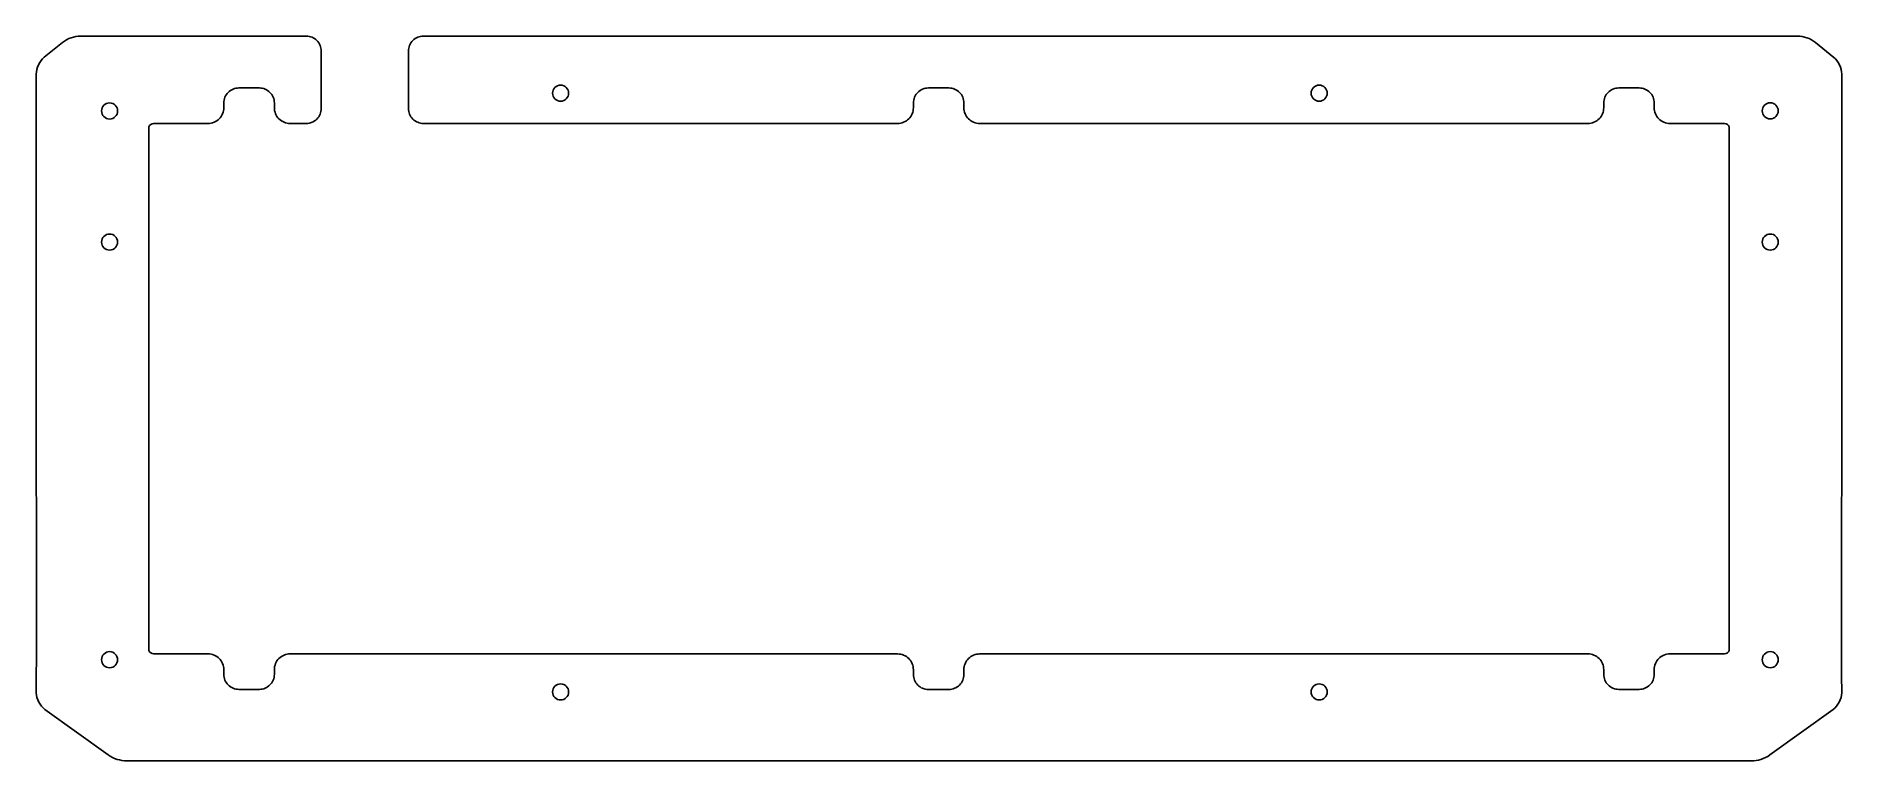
# Model space of a CAD drawing. Extents: x -73 to 279, y 72 to 214.
import ezdxf

# ---------------------------------------------------------------- set-up
doc = ezdxf.new("R2010")
doc.units = 0
doc.layers.add('Layer_1', color=7, linetype='CONTINUOUS')

msp = doc.modelspace()

# ---------------------------------------------------------------- linework, layer by layer
at = {"layer": 'Layer_1', "color": 2}
for p, q in [((-68.280409, 212.540726), (-71.854676, 209.65974)), ((-22.448844, 213.788012), (-64.745443, 213.788014)), ((-20.743978, 213.783412), (-22.448844, 213.788012)), ((4.075567, 213.787982), (2.105337, 213.782382)), ((270.101436, 213.787963), (4.075567, 213.787982)), ((277.222027, 209.64437), (273.622842, 212.545456)), ((-17.817981, 206.872133), (-17.817981, 210.857415)), ((-0.82066, 210.856385), (-0.82066, 206.872138)), ((-17.817981, 205.872136), (-17.817981, 206.872133)), ((-17.817981, 199.670951), (-17.817981, 205.872136)), ((-0.82066, 206.872138), (-0.82066, 205.872142)), ((-0.82066, 205.872142), (-0.82066, 199.673044)), ((-33.89701, 203.673346), (-29.897018, 203.673346)), ((30.436537, 202.656059), (30.436537, 202.656059)), ((100.60471, 203.673346), (104.604703, 203.673346)), ((175.266282, 202.656059), (175.266282, 202.656059)), ((239.25728, 203.673346), (235.257288, 203.673346)), ((-57.537469, 199.180483), (-57.537469, 199.180483)), ((-36.823007, 199.82175), (-36.823007, 200.747349)), ((-26.971021, 200.747349), (-26.971021, 199.82175)), ((97.678713, 199.82175), (97.678713, 200.747349)), ((107.5307, 200.747349), (107.5307, 199.82175)), ((232.331291, 200.747349), (232.331291, 199.82175)), ((242.183277, 199.82175), (242.183277, 200.747349)), ((263.240288, 199.20946), (263.240288, 199.20946)), ((-51.471989, 195.747355), (-51.471989, 159.97621)), ((-50.526793, 196.747754), (-39.897012, 196.747754)), ((-23.89704, 196.747754), (-21.985825, 196.747754)), ((-21.985825, 196.747754), (-20.743978, 196.744954)), ((2.105337, 196.747048), (4.207859, 196.747759)), ((4.207859, 196.747759), (94.604671, 196.747759)), ((110.604678, 196.747754), (221.966834, 196.747754)), ((221.966834, 196.747754), (229.257313, 196.747754)), ((255.887063, 196.747754), (245.257282, 196.747754)), ((256.832259, 195.747355), (256.832259, 159.97621)), ((-57.53866, 173.604205), (-57.53866, 173.604205)), ((263.239412, 173.604205), (263.239412, 173.604205)), ((-51.471989, 159.97621), (-51.471989, 130.030433)), ((256.832259, 159.97621), (256.832259, 130.030433)), ((-51.471989, 130.030433), (-51.471989, 94.25929)), ((256.832259, 130.030433), (256.832259, 94.25929)), ((-57.539612, 92.122851), (-57.539612, 92.122851)), ((-50.526793, 93.258891), (-39.897012, 93.258891)), ((-23.897043, 93.258891), (-16.606564, 93.258891)), ((-16.606564, 93.258891), (94.604709, 93.243016)), ((110.604678, 93.243016), (221.966834, 93.258891)), ((221.966834, 93.258891), (229.257313, 93.258891)), ((255.887063, 93.258891), (245.257282, 93.258891)), ((263.240365, 92.122851), (263.240365, 92.122851)), ((-36.823007, 90.184894), (-36.823007, 89.259296)), ((-26.971021, 89.259296), (-26.971021, 90.184894)), ((97.678713, 90.16902), (97.678713, 89.243421)), ((107.5307, 89.243421), (107.5307, 90.16902)), ((232.331291, 89.259296), (232.331291, 90.184894)), ((242.183277, 90.184894), (242.183277, 89.259296)), ((-33.89701, 86.333299), (-29.897018, 86.333299)), ((30.436537, 85.831022), (30.436537, 85.831022)), ((100.60471, 86.317424), (104.604703, 86.317424)), ((175.266282, 85.831022), (175.266282, 85.831022)), ((239.25728, 86.333299), (235.257288, 86.333299)), ((-71.755131, 82.428896), (-59.413692, 73.558107)), ((264.727963, 73.533607), (277.073437, 82.407306)), ((-55.718117, 72.400768), (-54.610225, 72.418768)), ((-54.610225, 72.418768), (259.958479, 72.418738)), ((259.958479, 72.418738), (261.108277, 72.400038))]:
    msp.add_line(p, q, dxfattribs=at)
for points in [[(-64.745443, 213.788014), (-66.031606, 213.788014), (-67.279039, 213.347866), (-68.280409, 212.540726)], [(-18.674992, 212.926428), (-19.223683, 213.47512), (-19.967983, 213.783412), (-20.743978, 213.783412)], [(-17.817981, 210.857415), (-17.817981, 211.633437), (-18.1263, 212.377735), (-18.674992, 212.926428)], [(0.036351, 212.925398), (-0.512342, 212.376705), (-0.82066, 211.632407), (-0.82066, 210.856385)], [(2.105337, 213.782382), (1.329341, 213.782382), (0.585043, 213.47409), (0.036351, 212.925398)], [(273.622842, 212.545456), (272.625314, 213.349502), (271.382667, 213.787963), (270.101436, 213.787963)], [(-71.854676, 209.65974), (-72.717365, 208.964383), (-73.416872, 207.502438), (-73.417064, 206.394398)], [(278.765405, 206.418792), (278.765215, 207.513332), (278.074216, 208.957473), (277.222027, 209.64437)], [(-73.417064, 206.394398), (-73.438784, 80.995507), (-73.367694, 161.670157), (-73.397644, 85.633842)], [(278.745905, 85.670732), (278.716005, 161.648917), (278.787105, 81.005277), (278.765405, 206.418792)], [(-35.966023, 202.816346), (-36.514715, 202.267648), (-36.823007, 201.523347), (-36.823007, 200.747349)], [(-33.89701, 203.673346), (-34.673032, 203.673346), (-35.417331, 203.365046), (-35.966023, 202.816346)], [(-27.828032, 202.816346), (-28.376724, 203.365046), (-29.121022, 203.673346), (-29.897018, 203.673346)], [(-26.971021, 200.747349), (-26.971021, 201.523347), (-27.27934, 202.267648), (-27.828032, 202.816346)], [(28.86891, 204.2237), (28.003088, 204.2237), (27.301255, 203.521891), (27.301255, 202.656059)], [(27.301255, 202.656059), (27.301255, 201.790227), (28.003088, 201.088418), (28.86891, 201.088418)], [(30.436537, 202.656059), (30.436537, 203.521891), (29.734704, 204.2237), (28.86891, 204.2237)], [(28.86891, 201.088418), (29.734704, 201.088418), (30.436537, 201.790227), (30.436537, 202.656059)], [(98.535698, 202.816346), (97.987006, 202.267648), (97.678713, 201.523347), (97.678713, 200.747349)], [(100.60471, 203.673346), (99.828688, 203.673346), (99.08439, 203.365046), (98.535698, 202.816346)], [(106.673689, 202.816346), (106.124997, 203.365046), (105.380698, 203.673346), (104.604703, 203.673346)], [(107.5307, 200.747349), (107.5307, 201.523347), (107.222381, 202.267648), (106.673689, 202.816346)], [(175.266282, 202.656059), (175.266282, 203.521891), (175.968115, 204.2237), (176.83391, 204.2237)], [(176.83391, 201.088418), (175.968115, 201.088418), (175.266282, 201.790227), (175.266282, 202.656059)], [(176.83391, 204.2237), (177.699731, 204.2237), (178.401564, 203.521891), (178.401564, 202.656059)], [(178.401564, 202.656059), (178.401564, 201.790227), (177.699731, 201.088418), (176.83391, 201.088418)], [(232.331291, 200.747349), (232.331291, 201.523347), (232.63961, 202.267648), (233.188302, 202.816346)], [(233.188302, 202.816346), (233.736994, 203.365046), (234.481293, 203.673346), (235.257288, 203.673346)], [(239.25728, 203.673346), (240.033302, 203.673346), (240.777601, 203.365046), (241.326293, 202.816346)], [(241.326293, 202.816346), (241.874985, 202.267648), (242.183277, 201.523347), (242.183277, 200.747349)], [(263.240288, 199.20946), (263.240288, 200.075292), (263.942121, 200.777101), (264.807916, 200.777101)], [(264.807916, 200.777101), (265.673737, 200.777101), (266.37557, 200.075292), (266.37557, 199.20946)], [(-59.105097, 200.748124), (-59.970918, 200.748124), (-60.672751, 200.046315), (-60.672751, 199.180483)], [(-60.672751, 199.180483), (-60.672751, 198.314651), (-59.970918, 197.612842), (-59.105097, 197.612842)], [(-57.537469, 199.180483), (-57.537469, 200.046315), (-58.239302, 200.748124), (-59.105097, 200.748124)], [(-59.105097, 197.612842), (-58.239302, 197.612842), (-57.537469, 198.314651), (-57.537469, 199.180483)], [(-39.897012, 196.747754), (-39.081726, 196.747754), (-38.299804, 197.071653), (-37.723409, 197.648153)], [(-37.723409, 197.648153), (-37.14691, 198.224553), (-36.823007, 199.006451), (-36.823007, 199.82175)], [(-26.971021, 199.82175), (-26.971021, 199.006451), (-26.647118, 198.224553), (-26.070619, 197.648153)], [(-26.070619, 197.648153), (-25.494224, 197.071653), (-24.712329, 196.747754), (-23.897043, 196.747754)], [(-20.743978, 196.744954), (-19.967983, 196.744954), (-19.223683, 197.053267), (-18.674992, 197.601967)], [(-18.674992, 197.601967), (-18.1263, 198.150657), (-17.817981, 198.894955), (-17.817981, 199.670951)], [(-0.82066, 199.673044), (-0.82066, 198.897049), (-0.512342, 198.15275), (0.036351, 197.604058)], [(0.036351, 197.604058), (0.585043, 197.055366), (1.329341, 196.747048), (2.105337, 196.747048)], [(94.604671, 196.747759), (95.419957, 196.747759), (96.20188, 197.071659), (96.778274, 197.648159)], [(96.778274, 197.648159), (97.354774, 198.224558), (97.67868, 199.006457), (97.67868, 199.821756)], [(107.5307, 199.82175), (107.5307, 199.006451), (107.854602, 198.224553), (108.431102, 197.648153)], [(108.431102, 197.648153), (109.007496, 197.071653), (109.789392, 196.747754), (110.604678, 196.747754)], [(231.430889, 197.648153), (230.854495, 197.071653), (230.072599, 196.747754), (229.257313, 196.747754)], [(232.331291, 199.82175), (232.331291, 199.006451), (232.007389, 198.224553), (231.430889, 197.648153)], [(243.08368, 197.648153), (242.50718, 198.224553), (242.183277, 199.006451), (242.183277, 199.82175)], [(245.257282, 196.747754), (244.441996, 196.747754), (243.660074, 197.071653), (243.08368, 197.648153)], [(264.807916, 197.641819), (263.942121, 197.641819), (263.240288, 198.343628), (263.240288, 199.20946)], [(266.37557, 199.20946), (266.37557, 198.343628), (265.673737, 197.641819), (264.807916, 197.641819)], [(-51.420792, 196.063156), (-51.454712, 195.961355), (-51.471989, 195.854656), (-51.471989, 195.747355)], [(-50.526793, 196.747754), (-50.94531, 196.747754), (-51.311704, 196.467155), (-51.420792, 196.063156)], [(255.887063, 196.747754), (256.30558, 196.747754), (256.671975, 196.467155), (256.781062, 196.063156)], [(256.781062, 196.063156), (256.814982, 195.961355), (256.832259, 195.854656), (256.832259, 195.747355)], [(-59.106287, 175.171846), (-59.972109, 175.171846), (-60.673942, 174.470037), (-60.673942, 173.604205)], [(-60.673942, 173.604205), (-60.673942, 172.738373), (-59.972109, 172.036564), (-59.106287, 172.036564)], [(-57.53866, 173.604205), (-57.53866, 174.470037), (-58.240492, 175.171846), (-59.106287, 175.171846)], [(-59.106287, 172.036564), (-58.240492, 172.036564), (-57.53866, 172.738373), (-57.53866, 173.604205)], [(263.239412, 173.604205), (263.239412, 174.470037), (263.941245, 175.171846), (264.80704, 175.171846)], [(264.80704, 172.036564), (263.941245, 172.036564), (263.239412, 172.738373), (263.239412, 173.604205)], [(264.80704, 175.171846), (265.672861, 175.171846), (266.374694, 174.470037), (266.374694, 173.604205)], [(266.374694, 173.604205), (266.374694, 172.738373), (265.672861, 172.036564), (264.80704, 172.036564)], [(-60.674947, 92.122851), (-60.674947, 92.988699), (-59.973141, 93.690519), (-59.107266, 93.690519)], [(-59.107266, 90.555184), (-59.973141, 90.555184), (-60.674947, 91.257003), (-60.674947, 92.122851)], [(-59.107266, 93.690519), (-58.241418, 93.690519), (-57.539612, 92.988699), (-57.539612, 92.122851)], [(-57.539612, 92.122851), (-57.539612, 91.257003), (-58.241418, 90.555184), (-59.107266, 90.555184)], [(-51.420792, 93.943489), (-51.454712, 94.04529), (-51.471989, 94.151988), (-51.471989, 94.25929)], [(-50.526793, 93.258891), (-50.94531, 93.258891), (-51.311704, 93.539489), (-51.420792, 93.943489)], [(-39.897012, 93.258891), (-39.081726, 93.258891), (-38.299804, 92.934991), (-37.723409, 92.358491)], [(-37.723409, 92.358491), (-37.14691, 91.782092), (-36.823007, 91.000194), (-36.823007, 90.184894)], [(-26.971021, 90.184894), (-26.971021, 91.000194), (-26.647118, 91.782092), (-26.070619, 92.358491)], [(-26.070619, 92.358491), (-25.494224, 92.934991), (-24.712329, 93.258891), (-23.897043, 93.258891)], [(94.604709, 93.243016), (95.419995, 93.243016), (96.201917, 92.919116), (96.778311, 92.342616)], [(96.778311, 92.342616), (97.354811, 91.766217), (97.678713, 90.984319), (97.678713, 90.16902)], [(107.5307, 90.16902), (107.5307, 90.984319), (107.854602, 91.766217), (108.431102, 92.342616)], [(108.431102, 92.342616), (109.007496, 92.919116), (109.789392, 93.243016), (110.604678, 93.243016)], [(231.430889, 92.358491), (230.854495, 92.934991), (230.072599, 93.258891), (229.257313, 93.258891)], [(232.331291, 90.184894), (232.331291, 91.000194), (232.007389, 91.782092), (231.430889, 92.358491)], [(243.08368, 92.358491), (242.50718, 91.782092), (242.183277, 91.000194), (242.183277, 90.184894)], [(245.257282, 93.258891), (244.441996, 93.258891), (243.660074, 92.934991), (243.08368, 92.358491)], [(255.887063, 93.258891), (256.30558, 93.258891), (256.671975, 93.539489), (256.781062, 93.943489)], [(256.781062, 93.943489), (256.814982, 94.04529), (256.832259, 94.151988), (256.832259, 94.25929)], [(264.808019, 93.690519), (263.942171, 93.690519), (263.240365, 92.988699), (263.240365, 92.122851)], [(263.240365, 92.122851), (263.240365, 91.257003), (263.942171, 90.555184), (264.808019, 90.555184)], [(266.3757, 92.122851), (266.3757, 92.988699), (265.673893, 93.690519), (264.808019, 93.690519)], [(264.808019, 90.555184), (265.673893, 90.555184), (266.3757, 91.257003), (266.3757, 92.122851)], [(-35.966023, 87.190299), (-36.514715, 87.738997), (-36.823007, 88.483298), (-36.823007, 89.259296)], [(-26.971021, 89.259296), (-26.971021, 88.483298), (-27.27934, 87.738997), (-27.828032, 87.190299)], [(98.535698, 87.174424), (97.987006, 87.723122), (97.678713, 88.467423), (97.678713, 89.243421)], [(107.5307, 89.243421), (107.5307, 88.467423), (107.222381, 87.723122), (106.673689, 87.174424)], [(232.331291, 89.259296), (232.331291, 88.483298), (232.63961, 87.738997), (233.188302, 87.190299)], [(241.326293, 87.190299), (241.874985, 87.738997), (242.183277, 88.483298), (242.183277, 89.259296)], [(-73.397644, 85.633842), (-73.398084, 84.516153), (-72.662711, 83.081245), (-71.755131, 82.428896)], [(-33.89701, 86.333299), (-34.673032, 86.333299), (-35.417331, 86.641599), (-35.966023, 87.190299)], [(-27.828032, 87.190299), (-28.376724, 86.641599), (-29.121022, 86.333299), (-29.897018, 86.333299)], [(28.86891, 87.398664), (28.003088, 87.398664), (27.301255, 86.696854), (27.301255, 85.831022)], [(27.301255, 85.831022), (27.301255, 84.96519), (28.003088, 84.263381), (28.86891, 84.263381)], [(30.436537, 85.831022), (30.436537, 86.696854), (29.734704, 87.398664), (28.86891, 87.398664)], [(28.86891, 84.263381), (29.734704, 84.263381), (30.436537, 84.96519), (30.436537, 85.831022)], [(100.60471, 86.317424), (99.828688, 86.317424), (99.08439, 86.625724), (98.535698, 87.174424)], [(106.673689, 87.174424), (106.124997, 86.625724), (105.380698, 86.317424), (104.604703, 86.317424)], [(175.266282, 85.831022), (175.266282, 86.696854), (175.968115, 87.398664), (176.83391, 87.398664)], [(176.83391, 84.263381), (175.968115, 84.263381), (175.266282, 84.96519), (175.266282, 85.831022)], [(176.83391, 87.398664), (177.699731, 87.398664), (178.401564, 86.696854), (178.401564, 85.831022)], [(178.401564, 85.831022), (178.401564, 84.96519), (177.699731, 84.263381), (176.83391, 84.263381)], [(233.188302, 87.190299), (233.736994, 86.641599), (234.481293, 86.333299), (235.257288, 86.333299)], [(239.25728, 86.333299), (240.033302, 86.333299), (240.777601, 86.641599), (241.326293, 87.190299)], [(277.073437, 82.407306), (277.997566, 83.071555), (278.746355, 84.532643), (278.745905, 85.670732)], [(-59.413692, 73.558107), (-58.338266, 72.785108), (-57.042355, 72.379269), (-55.718117, 72.400768)], [(261.108277, 72.400038), (262.405322, 72.378979), (263.67462, 72.776483), (264.727963, 73.533607)]]:
    msp.add_open_spline(points, degree=3, dxfattribs=at)

doc.saveas('drawing.dxf')
